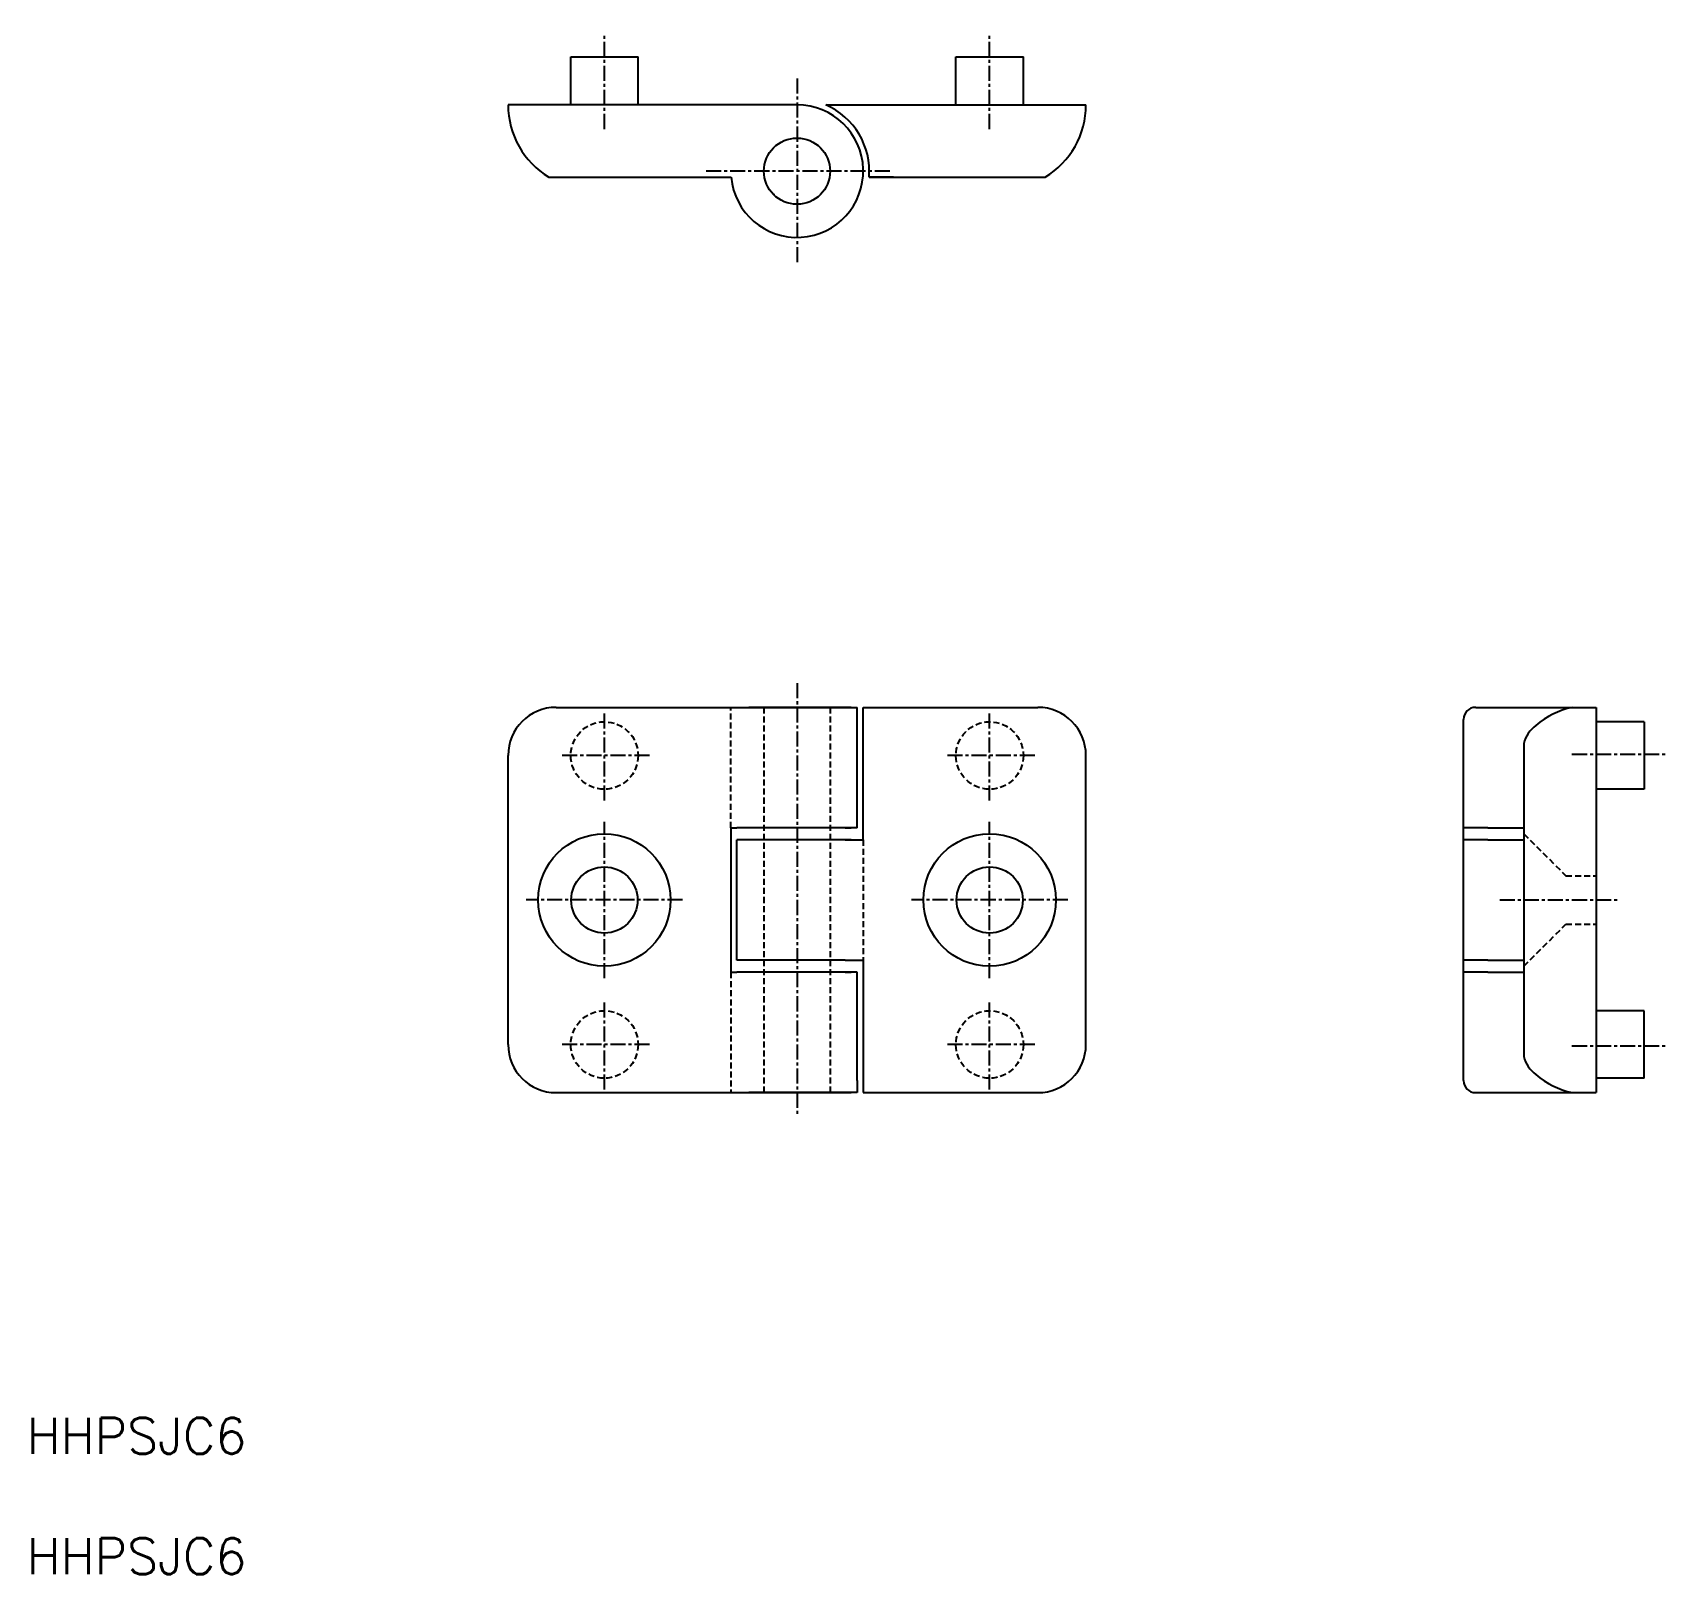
# Model space of a CAD drawing. Extents: x 11 to 146, y 10 to 138.
import ezdxf

# ---------------------------------------------------------------- set-up
doc = ezdxf.new("R2010")
doc.units = 0
doc.linetypes.add('CENTER', pattern=[2, 1.25, -0.25, 0.25, -0.25])
doc.linetypes.add('DASHED', pattern=[0.75, 0.5, -0.25])
doc.layers.get('0').update_dxf_attribs({"linetype": 'CONTINUOUS'})
doc.layers.add('CENTER', color=1, linetype='CENTER')
doc.styles.get("Standard").update_dxf_attribs({"font": 'txt.shx', "bigfont": '@extfont2.shx'})

msp = doc.modelspace()

# ---------------------------------------------------------------- linework, layer by layer
at = {"color": 7, "linetype": 'CONTINUOUS'}
for p, q in [((55.2, 136.03), (60.8, 136.03)), ((55.2, 132.03), (55.2, 136.03)), ((60.8, 132.03), (60.8, 136.03)), ((87.2, 136.03), (92.8, 136.03)), ((87.2, 132.03), (87.2, 136.03)), ((92.8, 132.03), (92.8, 136.03)), ((51.24, 132.03), (50, 132.03)), ((74, 132.03), (51.24, 132.03)), ((76.4, 132.03), (98, 132.03)), ((53.39, 126.03), (66.25, 126.03)), ((66.25, 126.03), (68.52, 126.03)), ((79.98, 126.03), (94.61, 126.03)), ((82, 126.03), (79.98, 126.03)), ((54, 82), (79, 82)), ((78.5, 82), (70, 82)), ((79, 81), (79, 82)), ((79, 72), (79, 82)), ((79.5, 71), (79.5, 82)), ((79.5, 82), (94, 82)), ((130.37, 82), (140.37, 82)), ((140.37, 82), (140.37, 50)), ((129.37, 51), (129.37, 81)), ((144.37, 80.8), (140.37, 80.8)), ((144.37, 80.8), (144.37, 75.2)), ((134.37, 79), (134.37, 53)), ((50, 54), (50, 78)), ((98, 54), (98, 78)), ((144.37, 75.2), (140.37, 75.2)), ((68.5, 72), (68.5, 60)), ((68.5, 72), (69, 72)), ((70, 72), (69, 72)), ((78.5, 71), (69, 71)), ((69, 61), (69, 71)), ((70, 71), (69.5, 71)), ((79, 72), (70, 72)), ((78, 72), (78.5, 72)), ((78, 71), (79, 71)), ((79, 71), (79.5, 71)), ((130.37, 72), (129.37, 72)), ((130.37, 71), (129.37, 71)), ((131.37, 72), (130.37, 72)), ((131.37, 71), (130.37, 71)), ((131.37, 72), (134.37, 72)), ((131.37, 71), (134.37, 71)), ((68.5, 60), (69, 60)), ((70, 61), (69, 61)), ((70, 60), (69, 60)), ((78, 61), (69.5, 61)), ((79, 60), (70, 60)), ((78, 61), (79, 61)), ((78, 60), (78.5, 60)), ((79, 61), (79.5, 61)), ((79, 51), (79, 60)), ((79.5, 61), (79.5, 50)), ((130.37, 61), (129.37, 61)), ((130.37, 60), (129.37, 60)), ((131.37, 61), (130.37, 61)), ((131.37, 60), (130.37, 60)), ((131.37, 61), (134.37, 61)), ((131.37, 60), (134.37, 60)), ((144.37, 56.8), (140.37, 56.8)), ((144.37, 51.2), (144.37, 56.8)), ((79, 51), (79, 50)), ((144.37, 51.2), (140.37, 51.2)), ((54, 50), (78.5, 50)), ((79, 50), (70, 50)), ((79.5, 50), (94, 50)), ((130.37, 50), (140.37, 50))]:
    msp.add_line(p, q, dxfattribs=at)
at = {"color": 3, "linetype": 'DASHED'}
for p, q in [((68.5, 72), (68.5, 82)), ((71.25, 82), (71.25, 50)), ((76.75, 82), (76.75, 50)), ((79.5, 71), (79.5, 61)), ((134.37, 71.5), (137.87, 68)), ((137.87, 68), (140.37, 68)), ((134.37, 60.5), (137.87, 64)), ((137.87, 64), (140.37, 64)), ((68.5, 60), (68.5, 50))]:
    msp.add_line(p, q, dxfattribs=at)
at = {"color": 7, "linetype": 'CONTINUOUS'}
for centre, radius in [((74, 126.53), 2.75), ((58, 66), 5.5), ((90, 66), 5.5), ((58, 66), 2.75), ((90, 66), 2.75)]:
    msp.add_circle(centre, radius, dxfattribs=at)
at = {"color": 3, "linetype": 'DASHED'}
for centre in [(58, 78), (90, 78), (58, 54), (90, 54)]:
    msp.add_circle(centre, 2.8, dxfattribs=at)
at = {"color": 7, "linetype": 'CONTINUOUS'}
for centre, radius, start, end in [((57, 132.03), 7, 180, 238.9973), ((74, 126.53), 5.5, 185.2159, 90), ((74, 126.53), 6, 355.2198, 66.4435), ((91, 132.03), 7, 301.0027, 0), ((54, 78), 4, 90, 180), ((94, 78), 4, 0, 90), ((130.37, 81), 1, 90, 180), ((139.91, 75.17), 7, 102.7034, 130.4267), ((137.03, 78.31), 2.75, 127.176, 165.4439), ((54, 54), 4, 180, 270), ((94, 54), 4, 270, 0), ((137.03, 53.69), 2.75, 194.5561, 232.824), ((130.37, 51), 1, 180, 270), ((139.91, 56.83), 7, 229.5733, 257.2966)]:
    msp.add_arc(centre, radius, start, end, dxfattribs=at)
msp.add_point((72.06, 124.58), dxfattribs=at)
at = {"layer": 'CENTER', "color": 1, "linetype": 'CENTER'}
for p, q in [((58, 130.03), (58, 138.03)), ((90, 130.03), (90, 138.03)), ((74, 134.23), (74, 118.83)), ((81.7, 126.53), (66.3, 126.53)), ((74, 84), (74, 48)), ((58, 74.25), (58, 81.75)), ((90, 74.25), (90, 81.75)), ((61.75, 78), (54.25, 78)), ((93.75, 78), (86.25, 78)), ((138.37, 78.1), (146.37, 78.1)), ((58, 59.5), (58, 72.5)), ((90, 59.5), (90, 72.5)), ((64.5, 66), (51.5, 66)), ((96.5, 66), (83.5, 66)), ((132.37, 66), (142.37, 66)), ((58, 50.25), (58, 57.75)), ((90, 50.25), (90, 57.75)), ((61.75, 54), (54.25, 54)), ((93.75, 54), (86.25, 54)), ((138.37, 53.9), (146.37, 53.9))]:
    msp.add_line(p, q, dxfattribs=at)

# ---------------------------------------------------------------- texts
at = {"color": 7, "linetype": 'CONTINUOUS'}
for p in [(10, 20), (10, 10)]:
    msp.add_text('HHPSJC6', height=3, dxfattribs=at).set_placement(p)

doc.saveas('drawing.dxf')
